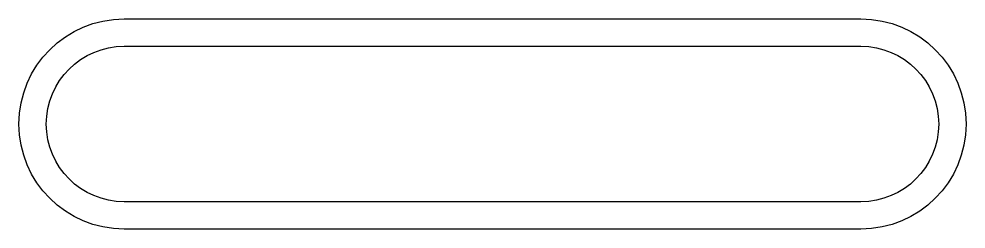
# Model space of a CAD drawing. Extents: x 680.6 to 725.6, y -23.2 to -13.2.
import ezdxf

# ---------------------------------------------------------------- set-up
doc = ezdxf.new("R2010")
doc.units = 0
doc.header["$LTSCALE"] = 15
doc.layers.get('0').update_dxf_attribs({"linetype": 'CONTINUOUS'})

msp = doc.modelspace()

# ---------------------------------------------------------------- linework, layer by layer
at = {"color": 0, "linetype": 'CONTINUOUS', "ltscale": 0.05}
for points in [[(685.579, -23.218, -1), (685.579, -13.218), (720.579, -13.218, -1), (720.579, -23.218)], [(685.579, -21.918, -1), (685.579, -14.518), (720.579, -14.518, -1), (720.579, -21.918)]]:
    msp.add_lwpolyline(points, format="xyb", close=True, dxfattribs=at)

doc.saveas('drawing.dxf')
